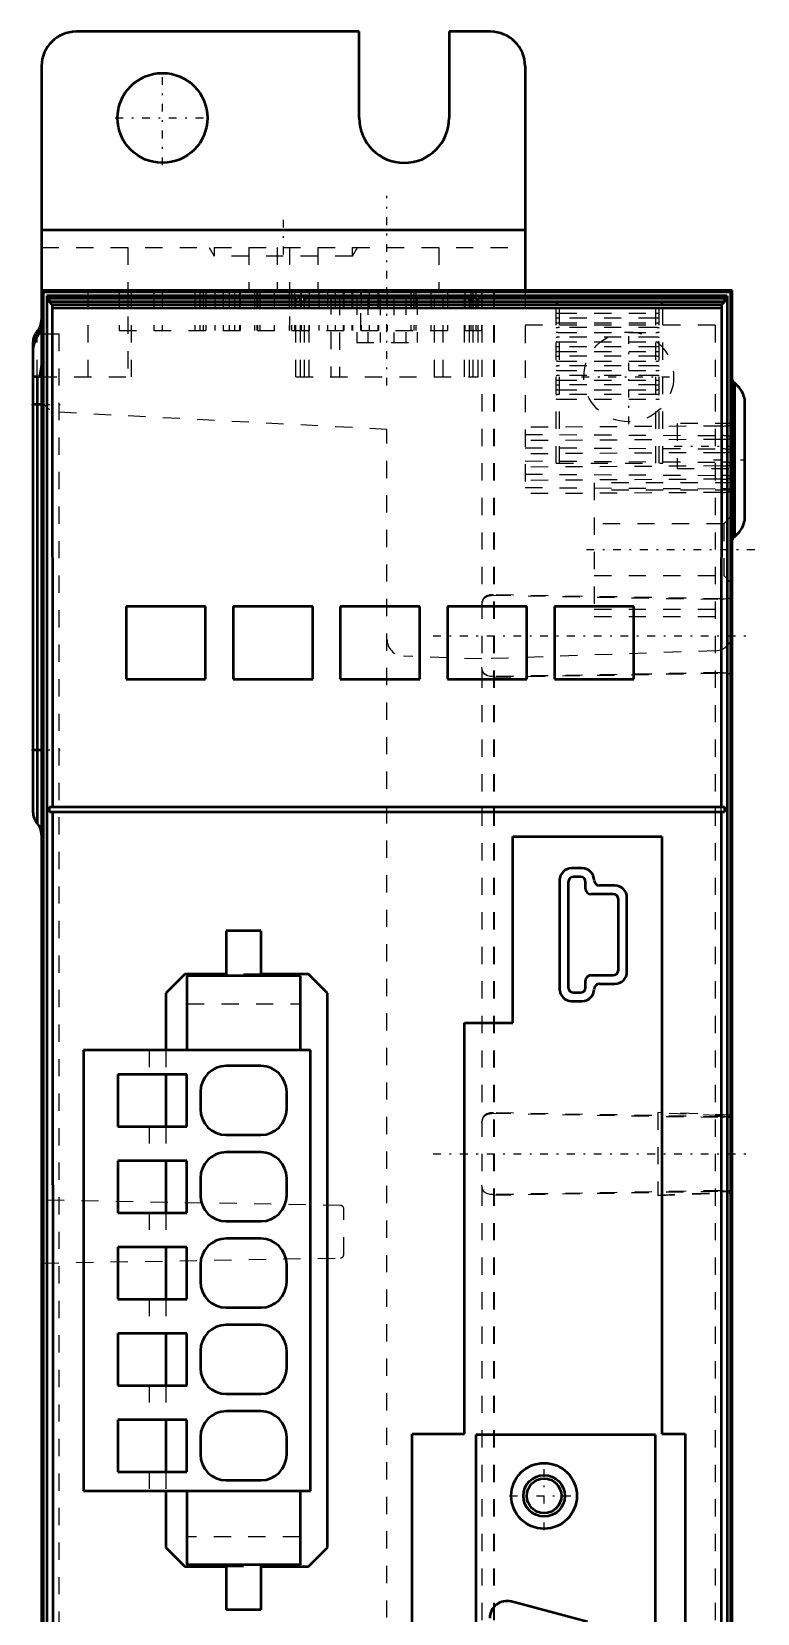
# Model space of a CAD drawing. Header units: millimetres. Extents: x 0 to 217, y 0 to 349.
# Drawn here: x 6.6 to 48.6, y 257.3 to 348.9 of the extents above; entities that cross this region are included whole.
import ezdxf

# ---------------------------------------------------------------- set-up
doc = ezdxf.new("R2010")
doc.units = ezdxf.units.MM
doc.linetypes.add('Center', pattern=[1.5, 0.45, -0.5, 0.05, -0.5])
doc.linetypes.add('Dashed', pattern=[2, 1, -1])
for name, color, linetype, lineweight in [('AM_4', 7, 'Continuous', 50), ('AM_6', 2, 'Continuous', 35), ('AM_7', 7, 'Center', 25), ('AM_9', 6, 'Dashed', 25)]:
    doc.layers.add(name, color=color, linetype=linetype, lineweight=lineweight)

# ---------------------------------------------------------------- blocks, each defined once
blk = doc.blocks.new('3_MADLN05SE_0_in_MADLN05SE_1100')
at = {"layer": 'AM_4'}
for p, q in [((25.541, 348.894), (9.141, 348.894)), ((25.541, 343.894), (25.541, 348.894)), ((33.141, 348.894), (30.741, 348.894)), ((30.741, 348.894), (30.741, 343.894)), ((7.141, 346.894), (7.141, 233.164)), ((35.141, 346.894), (35.141, 333.847)), ((35.141, 337.394), (7.141, 337.394)), ((47.141, 333.894), (7.141, 333.894)), ((7.188, 333.847), (35.141, 333.847)), ((7.237, 333.798), (7.188, 333.847)), ((7.188, 333.847), (7.188, 331.394)), ((47.045, 333.798), (7.237, 333.798)), ((7.237, 333.798), (7.237, 233.164)), ((46.845, 333.598), (7.437, 333.598)), ((7.6, 333.436), (7.437, 333.598)), ((7.437, 333.598), (7.437, 233.164)), ((21.862, 333.436), (22.141, 333.505)), ((22.141, 333.236), (22.141, 333.505)), ((22.641, 333.505), (22.363, 333.436)), ((24.391, 333.505), (24.391, 333.475)), ((26.041, 333.512), (25.391, 333.512)), ((25.391, 333.512), (25.391, 333.498)), ((25.391, 333.498), (26.041, 333.498)), ((26.041, 333.512), (26.041, 333.498)), ((27.541, 333.536), (26.741, 333.536)), ((26.741, 333.536), (26.741, 333.475)), ((26.741, 333.475), (27.541, 333.475)), ((27.541, 333.475), (27.541, 333.536)), ((28.241, 333.512), (28.241, 333.498)), ((28.891, 333.512), (28.241, 333.512)), ((28.241, 333.498), (28.891, 333.498)), ((28.891, 333.498), (28.891, 333.512)), ((29.891, 333.475), (29.891, 333.505)), ((31.92, 333.436), (31.641, 333.505)), ((32.141, 333.236), (32.141, 333.505)), ((32.141, 333.505), (32.421, 333.436)), ((46.845, 333.598), (46.683, 333.436)), ((46.845, 333.598), (46.845, 184.19)), ((47.141, 333.894), (47.045, 333.798)), ((47.045, 333.798), (47.045, 183.99)), ((47.141, 183.894), (47.141, 333.894)), ((21.862, 333.436), (7.6, 333.436)), ((7.6, 333.236), (7.6, 333.436)), ((46.683, 333.236), (7.6, 333.236)), ((7.763, 333.072), (7.6, 333.236)), ((46.52, 333.072), (7.763, 333.072)), ((46.516, 332.881), (7.766, 332.881)), ((7.784, 303.994), (7.766, 332.881)), ((21.862, 333.236), (21.862, 333.436)), ((22.363, 333.236), (22.363, 333.436)), ((31.92, 333.436), (22.363, 333.436)), ((31.92, 333.236), (31.92, 333.436)), ((46.683, 333.436), (32.421, 333.436)), ((32.421, 333.236), (32.421, 333.436)), ((46.516, 332.881), (46.499, 303.994)), ((46.683, 333.236), (46.52, 333.072)), ((46.683, 333.436), (46.683, 333.236)), ((6.641, 330.883), (6.641, 303.705)), ((6.891, 331.544), (6.891, 331.211)), ((7.141, 331.394), (7.188, 331.394)), ((7.027, 328.894), (6.641, 328.894)), ((6.891, 328.894), (6.891, 303.044)), ((47.261, 328.549), (47.261, 319.639)), ((7.141, 327.294), (6.641, 327.294)), ((47.841, 327.639), (47.841, 320.549)), ((16.641, 315.594), (12.041, 315.594)), ((12.041, 315.594), (12.041, 311.394)), ((16.641, 311.394), (16.641, 315.594)), ((18.241, 315.594), (18.241, 311.394)), ((22.841, 315.594), (18.241, 315.594)), ((22.841, 311.394), (22.841, 315.594)), ((24.441, 315.594), (24.441, 311.394)), ((29.041, 315.594), (24.441, 315.594)), ((29.041, 311.394), (29.041, 315.594)), ((30.641, 315.594), (30.641, 311.394)), ((35.241, 315.594), (30.641, 315.594)), ((35.241, 311.394), (35.241, 315.594)), ((36.841, 315.594), (36.841, 311.394)), ((41.441, 315.594), (36.841, 315.594)), ((41.441, 311.394), (41.441, 315.594)), ((12.041, 311.394), (16.641, 311.394)), ((18.241, 311.394), (22.841, 311.394)), ((24.441, 311.394), (29.041, 311.394)), ((30.641, 311.394), (35.241, 311.394)), ((36.841, 311.394), (41.441, 311.394)), ((6.641, 307.294), (7.141, 307.294)), ((7.603, 303.694), (7.603, 303.994)), ((7.603, 303.994), (46.679, 303.994)), ((46.679, 303.694), (7.603, 303.694)), ((7.792, 282.108), (7.784, 303.694)), ((46.498, 303.694), (46.491, 282.108)), ((46.679, 303.994), (46.679, 303.694)), ((34.431, 291.484), (34.431, 302.284)), ((34.431, 302.284), (43.051, 302.284)), ((43.051, 302.284), (43.051, 267.694)), ((37.141, 299.744), (37.141, 293.444)), ((37.641, 299.644), (37.641, 293.544)), ((38.441, 300.444), (37.841, 300.444)), ((38.341, 299.944), (37.941, 299.944)), ((38.641, 299.244), (38.641, 299.644)), ((40.241, 298.944), (38.941, 298.944)), ((40.341, 299.444), (39.441, 299.444)), ((40.541, 294.544), (40.541, 298.644)), ((41.041, 294.444), (41.041, 298.744)), ((19.836, 296.814), (17.836, 296.814)), ((17.836, 296.814), (17.836, 294.214)), ((19.836, 296.814), (19.836, 294.214)), ((15.441, 294.314), (14.341, 293.214)), ((17.836, 294.314), (15.441, 294.314)), ((15.561, 294.214), (15.561, 289.914)), ((22.111, 294.214), (15.561, 294.214)), ((22.591, 294.314), (19.836, 294.314)), ((22.111, 294.214), (22.111, 289.914)), ((23.691, 293.214), (22.591, 294.314)), ((38.941, 294.244), (40.241, 294.244)), ((14.341, 293.214), (14.341, 289.914)), ((23.691, 261.094), (23.691, 293.214)), ((37.941, 293.244), (38.341, 293.244)), ((38.641, 293.544), (38.641, 293.944)), ((39.441, 293.744), (40.341, 293.744)), ((37.841, 292.744), (38.441, 292.744)), ((31.631, 267.694), (31.631, 291.484)), ((31.631, 291.484), (34.431, 291.484)), ((22.711, 289.914), (9.561, 289.914)), ((9.561, 289.914), (9.561, 264.394)), ((22.711, 264.394), (22.711, 289.914)), ((19.836, 288.994), (17.836, 288.994)), ((15.561, 288.494), (11.561, 288.494)), ((11.561, 288.494), (11.561, 285.494)), ((14.341, 288.494), (14.341, 285.494)), ((15.561, 285.494), (15.561, 288.494)), ((16.336, 287.494), (16.336, 286.494)), ((21.336, 286.494), (21.336, 287.494)), ((11.561, 285.494), (15.561, 285.494)), ((17.836, 284.994), (19.836, 284.994)), ((19.836, 283.994), (17.836, 283.994)), ((15.561, 283.494), (11.561, 283.494)), ((11.561, 283.494), (11.561, 280.494)), ((14.341, 283.494), (14.341, 280.494)), ((15.561, 280.494), (15.561, 283.494)), ((16.336, 282.494), (16.336, 281.494)), ((21.336, 281.494), (21.336, 282.494)), ((7.792, 282.108), (7.792, 235.48)), ((46.491, 282.108), (46.491, 235.48)), ((11.561, 280.494), (15.561, 280.494)), ((17.836, 279.994), (19.836, 279.994)), ((15.561, 278.494), (11.561, 278.494)), ((11.561, 278.494), (11.561, 275.494)), ((14.341, 278.494), (14.341, 275.494)), ((15.561, 275.494), (15.561, 278.494)), ((19.836, 278.994), (17.836, 278.994)), ((16.336, 277.494), (16.336, 276.494)), ((21.336, 276.494), (21.336, 277.494)), ((11.561, 275.494), (15.561, 275.494)), ((17.836, 274.994), (19.836, 274.994)), ((19.836, 273.994), (17.836, 273.994)), ((15.561, 273.494), (11.561, 273.494)), ((11.561, 273.494), (11.561, 270.494)), ((14.341, 273.494), (14.341, 270.494)), ((15.561, 270.494), (15.561, 273.494)), ((16.336, 272.494), (16.336, 271.494)), ((21.336, 271.494), (21.336, 272.494)), ((11.561, 270.494), (15.561, 270.494)), ((17.836, 269.994), (19.836, 269.994)), ((15.561, 268.494), (11.561, 268.494)), ((11.561, 268.494), (11.561, 265.494)), ((14.341, 268.494), (14.341, 265.494)), ((15.561, 265.494), (15.561, 268.494)), ((19.836, 268.994), (17.836, 268.994)), ((16.336, 267.494), (16.336, 266.494)), ((21.336, 266.494), (21.336, 267.494)), ((28.601, 214.194), (28.601, 267.694)), ((28.601, 267.694), (31.631, 267.694)), ((42.691, 267.624), (32.291, 267.624)), ((32.291, 267.624), (32.291, 214.844)), ((42.691, 214.844), (42.691, 267.624)), ((43.051, 267.694), (44.401, 267.694)), ((44.401, 267.694), (44.401, 214.194)), ((11.561, 265.494), (15.561, 265.494)), ((17.836, 264.994), (19.836, 264.994)), ((9.561, 264.394), (22.711, 264.394)), ((14.341, 264.394), (14.341, 261.094)), ((15.561, 264.394), (15.561, 260.094)), ((22.111, 264.394), (22.111, 260.094)), ((14.341, 261.094), (15.441, 259.994)), ((22.591, 259.994), (23.691, 261.094)), ((15.441, 259.994), (17.836, 259.994)), ((22.111, 260.094), (15.561, 260.094)), ((17.836, 260.094), (17.836, 257.494)), ((19.836, 260.094), (19.836, 257.494)), ((19.836, 259.994), (22.591, 259.994)), ((19.836, 257.494), (17.836, 257.494)), ((38.75, 256.791), (34.35, 257.97))]:
    blk.add_line(p, q, dxfattribs=at)
for points in [[(22.141, 333.505), (22.16, 333.513), (22.217, 333.521), (22.312, 333.528), (22.443, 333.535), (22.61, 333.542), (22.811, 333.549), (23.045, 333.556), (23.311, 333.562), (23.606, 333.567), (23.927, 333.572), (24.273, 333.577), (24.641, 333.581), (25.028, 333.585), (25.431, 333.587), (25.847, 333.59), (26.273, 333.591), (26.705, 333.592), (27.141, 333.593), (27.577, 333.592), (28.009, 333.591), (28.435, 333.59), (28.851, 333.587), (29.254, 333.585), (29.641, 333.581), (30.009, 333.577), (30.355, 333.572), (30.677, 333.567), (30.971, 333.562), (31.237, 333.556), (31.471, 333.549), (31.673, 333.542), (31.84, 333.535), (31.971, 333.528), (32.065, 333.521), (32.122, 333.513), (32.141, 333.505)], [(22.641, 333.505), (22.657, 333.512), (22.707, 333.519), (22.79, 333.526), (22.907, 333.532), (23.056, 333.538), (23.236, 333.544), (23.445, 333.55), (23.683, 333.556), (23.947, 333.561), (24.236, 333.565), (24.546, 333.57), (24.877, 333.573), (25.224, 333.577), (25.586, 333.579), (25.96, 333.581), (26.343, 333.583), (26.732, 333.584), (27.124, 333.584), (27.126, 333.584)], [(30.391, 333.505), (30.379, 333.51), (30.342, 333.515), (30.281, 333.52), (30.195, 333.525), (30.087, 333.529), (29.956, 333.534), (29.803, 333.538), (29.631, 333.542), (29.439, 333.546), (29.23, 333.549), (29.005, 333.552), (28.766, 333.555), (28.515, 333.557), (28.253, 333.559), (27.982, 333.56), (27.706, 333.561), (27.424, 333.562), (27.141, 333.562), (26.858, 333.562), (26.577, 333.561), (26.3, 333.56), (26.03, 333.559), (25.768, 333.557), (25.516, 333.555), (25.277, 333.552), (25.052, 333.549), (24.843, 333.546), (24.652, 333.542), (24.479, 333.538), (24.327, 333.534), (24.196, 333.529), (24.087, 333.525), (24.002, 333.52), (23.941, 333.515), (23.904, 333.51), (23.891, 333.505)], [(23.891, 333.505), (23.904, 333.501), (23.941, 333.496), (24.002, 333.491), (24.087, 333.486), (24.196, 333.481), (24.327, 333.477), (24.479, 333.473), (24.652, 333.469), (24.843, 333.465), (25.052, 333.462), (25.277, 333.459), (25.516, 333.456), (25.768, 333.454), (26.03, 333.452), (26.3, 333.451), (26.577, 333.45), (26.858, 333.449), (27.141, 333.449)], [(29.891, 333.505), (29.881, 333.51), (29.849, 333.514), (29.798, 333.518), (29.725, 333.522), (29.634, 333.526), (29.523, 333.529), (29.394, 333.533), (29.248, 333.536), (29.086, 333.539), (28.909, 333.542), (28.719, 333.545), (28.516, 333.547), (28.303, 333.549), (28.082, 333.551), (27.853, 333.552), (27.619, 333.553), (27.381, 333.553), (27.141, 333.553), (26.902, 333.553), (26.664, 333.553), (26.429, 333.552), (26.201, 333.551), (25.979, 333.549), (25.766, 333.547), (25.564, 333.545), (25.374, 333.542), (25.197, 333.539), (25.035, 333.536), (24.889, 333.533), (24.76, 333.529), (24.649, 333.526), (24.557, 333.522), (24.485, 333.518), (24.433, 333.514), (24.402, 333.51), (24.391, 333.505)], [(24.391, 333.505), (24.402, 333.501), (24.433, 333.497), (24.485, 333.493), (24.557, 333.489), (24.649, 333.485), (24.76, 333.481), (24.889, 333.478), (25.035, 333.475), (25.197, 333.472), (25.374, 333.469), (25.564, 333.466), (25.766, 333.464), (25.979, 333.462), (26.201, 333.46), (26.429, 333.459), (26.664, 333.458), (26.902, 333.458), (27.141, 333.457)], [(26.041, 333.512), (26.102, 333.512), (26.163, 333.513), (26.222, 333.513), (26.281, 333.513), (26.337, 333.514), (26.391, 333.514), (26.443, 333.515), (26.491, 333.515), (26.536, 333.516), (26.577, 333.517), (26.615, 333.518), (26.647, 333.519), (26.676, 333.519), (26.699, 333.52), (26.717, 333.521), (26.731, 333.523), (26.739, 333.524), (26.741, 333.525)], [(26.741, 333.486), (26.739, 333.487), (26.731, 333.488), (26.717, 333.489), (26.699, 333.49), (26.676, 333.491), (26.647, 333.492), (26.615, 333.493), (26.577, 333.494), (26.536, 333.495), (26.491, 333.496), (26.443, 333.496), (26.391, 333.497), (26.337, 333.497), (26.281, 333.498), (26.222, 333.498), (26.163, 333.498), (26.102, 333.498), (26.041, 333.498)], [(27.126, 333.584), (27.518, 333.584), (27.907, 333.583), (28.291, 333.581), (28.666, 333.579), (29.029, 333.577), (29.378, 333.574), (29.71, 333.57), (30.022, 333.566), (30.312, 333.561), (30.578, 333.556), (30.818, 333.551), (31.031, 333.545), (31.213, 333.539), (31.365, 333.533), (31.484, 333.526), (31.57, 333.519), (31.623, 333.513), (31.641, 333.506), (31.641, 333.505)], [(27.141, 333.457), (27.381, 333.458), (27.619, 333.458), (27.853, 333.459), (28.082, 333.46), (28.303, 333.462), (28.516, 333.464), (28.719, 333.466), (28.909, 333.469), (29.086, 333.472), (29.248, 333.475), (29.394, 333.478), (29.523, 333.481), (29.634, 333.485), (29.725, 333.489), (29.798, 333.493), (29.849, 333.497), (29.881, 333.501), (29.891, 333.505)], [(27.141, 333.449), (27.424, 333.449), (27.706, 333.45), (27.982, 333.451), (28.253, 333.452), (28.515, 333.454), (28.766, 333.456), (29.005, 333.459), (29.23, 333.462), (29.439, 333.465), (29.631, 333.469), (29.803, 333.473), (29.956, 333.477), (30.087, 333.481), (30.195, 333.486), (30.281, 333.491), (30.342, 333.496), (30.379, 333.501), (30.391, 333.505)], [(27.541, 333.525), (27.544, 333.524), (27.552, 333.523), (27.565, 333.521), (27.583, 333.52), (27.607, 333.519), (27.635, 333.519), (27.668, 333.518), (27.705, 333.517), (27.746, 333.516), (27.791, 333.515), (27.84, 333.515), (27.891, 333.514), (27.945, 333.514), (28.002, 333.513), (28.06, 333.513), (28.12, 333.513), (28.18, 333.512), (28.241, 333.512)], [(28.241, 333.498), (28.18, 333.498), (28.12, 333.498), (28.06, 333.498), (28.002, 333.498), (27.945, 333.497), (27.891, 333.497), (27.84, 333.496), (27.791, 333.496), (27.746, 333.495), (27.705, 333.494), (27.668, 333.493), (27.635, 333.492), (27.607, 333.491), (27.583, 333.49), (27.565, 333.489), (27.552, 333.488), (27.544, 333.487), (27.541, 333.486)], [(7.766, 332.881), (7.766, 332.898), (7.766, 332.916), (7.766, 332.933), (7.766, 332.949), (7.766, 332.965), (7.766, 332.98), (7.766, 332.994), (7.765, 333.008), (7.765, 333.02), (7.765, 333.031), (7.765, 333.041), (7.764, 333.05), (7.764, 333.057), (7.764, 333.063), (7.764, 333.068), (7.763, 333.071), (7.763, 333.072), (7.763, 333.072)], [(46.52, 333.072), (46.519, 333.071), (46.519, 333.069), (46.519, 333.065), (46.518, 333.059), (46.518, 333.052), (46.518, 333.044), (46.518, 333.034), (46.517, 333.023), (46.517, 333.011), (46.517, 332.998), (46.517, 332.984), (46.517, 332.969), (46.517, 332.954), (46.516, 332.938), (46.516, 332.921), (46.516, 332.904), (46.516, 332.886), (46.516, 332.881)], [(6.891, 331.211), (7.037, 331.445), (7.135, 331.802), (7.141, 331.918)], [(6.891, 331.211), (6.788, 331.058), (6.666, 330.727), (6.641, 330.481)], [(7.141, 329.918), (7.136, 329.716), (7.131, 329.638), (7.098, 329.325), (7.027, 328.894)]]:
    blk.add_lwpolyline(points, dxfattribs=at)
for centre, radius in [((14.141, 343.894), 2.6), ((36.241, 264.094), 1.9), ((36.241, 264.094), 1.2), ((36.241, 264.094), 1)]:
    blk.add_circle(centre, radius, dxfattribs=at)
for centre, radius, start, end in [((9.141, 346.894), 2, 90, 180), ((33.141, 346.894), 2, 0, 90), ((28.141, 343.894), 2.6, 180, 0), ((6.141, 332.205), 1, 318.59029, 359.91755), ((7.641, 330.883), 1, 138.59038, 180), ((47.389, 328.764), 0.25, 188.05319, 239.32695), ((46.371, 327.342), 1.5, 11.42973, 53.5941), ((46.371, 320.846), 1.5, 306.4059, 348.57027), ((47.389, 319.424), 0.25, 120.67305, 171.94681), ((7.641, 303.705), 1, 180, 221.40962), ((6.141, 302.383), 1, 0, 41.40971), ((37.841, 299.744), 0.7, 90, 180), ((37.941, 299.644), 0.3, 90, 180), ((38.341, 299.644), 0.3, 0, 90), ((38.441, 299.744), 0.7, 0, 90), ((39.441, 299.744), 0.3, 180, 270), ((38.941, 299.244), 0.3, 180, 270), ((40.241, 298.644), 0.3, 0, 90), ((40.341, 298.744), 0.7, 0, 90), ((38.941, 293.944), 0.3, 90, 180), ((40.241, 294.544), 0.3, 270, 0), ((40.341, 294.444), 0.7, 270, 0), ((37.841, 293.444), 0.7, 180, 270), ((37.941, 293.544), 0.3, 180, 270), ((38.341, 293.544), 0.3, 270, 0), ((38.441, 293.444), 0.7, 270, 0), ((39.441, 293.444), 0.3, 90, 180), ((17.836, 287.494), 1.5, 90, 180), ((19.836, 287.494), 1.5, 0, 90), ((17.836, 286.494), 1.5, 180, 270), ((19.836, 286.494), 1.5, 270, 0), ((17.836, 282.494), 1.5, 90, 180), ((19.836, 282.494), 1.5, 0, 90), ((17.836, 281.494), 1.5, 180, 270), ((19.836, 281.494), 1.5, 270, 0), ((17.836, 277.494), 1.5, 90, 180), ((19.836, 277.494), 1.5, 0, 90), ((17.836, 276.494), 1.5, 180, 270), ((19.836, 276.494), 1.5, 270, 0), ((17.836, 272.494), 1.5, 90, 180), ((19.836, 272.494), 1.5, 0, 90), ((17.836, 271.494), 1.5, 180, 270), ((19.836, 271.494), 1.5, 270, 0), ((17.836, 267.494), 1.5, 90, 180), ((19.836, 267.494), 1.5, 0, 90), ((17.836, 266.494), 1.5, 180, 270), ((19.836, 266.494), 1.5, 270, 0), ((34.091, 257.004), 1, 75, 180)]:
    blk.add_arc(centre, radius, start, end, dxfattribs=at)
at = {"layer": 'AM_7'}
for p, q in [((14.141, 341.164), (14.141, 346.624)), ((11.411, 343.894), (16.871, 343.894)), ((27.141, 328.394), (27.141, 339.394)), ((21.141, 337.994), (21.141, 335.794)), ((41.141, 326.164), (41.141, 331.624)), ((38.411, 328.894), (43.871, 328.894)), ((6.566, 327.294), (8.216, 327.294)), ((43.781, 324.894), (47.301, 324.894)), ((46.056, 324.094), (47.926, 324.094)), ((38.691, 318.894), (48.591, 318.894)), ((29.816, 313.894), (47.966, 313.894)), ((6.566, 307.294), (8.216, 307.294)), ((29.816, 283.894), (47.966, 283.894)), ((36.241, 262.099), (36.241, 266.089)), ((34.246, 264.094), (38.236, 264.094))]:
    blk.add_line(p, q, dxfattribs=at)
at = {"layer": 'AM_9'}
for p, q in [((7.141, 336.394), (35.141, 336.394)), ((12.141, 336.394), (12.141, 328.894)), ((16.841, 336.394), (17.141, 335.894)), ((17.141, 336.394), (17.141, 335.894)), ((19.141, 336.394), (19.141, 333.894)), ((20.791, 336.394), (20.791, 333.894)), ((21.491, 336.394), (21.491, 331.594)), ((23.141, 336.394), (23.141, 333.894)), ((25.141, 335.894), (25.141, 336.394)), ((25.141, 335.894), (25.441, 336.394)), ((30.141, 336.394), (30.141, 333.894)), ((25.141, 335.894), (17.141, 335.894)), ((9.841, 328.894), (9.841, 333.894)), ((11.641, 333.894), (11.641, 331.594)), ((12.133, 333.894), (12.133, 331.594)), ((12.341, 328.894), (12.341, 333.894)), ((13.641, 333.894), (13.641, 331.594)), ((14.133, 333.894), (14.133, 331.594)), ((16.011, 333.894), (16.011, 331.594)), ((16.311, 333.894), (16.311, 331.594)), ((16.491, 333.894), (16.491, 331.594)), ((16.651, 333.894), (16.651, 331.594)), ((17.181, 333.894), (17.181, 331.594)), ((17.651, 333.894), (17.651, 331.594)), ((18.011, 333.894), (18.011, 331.594)), ((18.311, 333.894), (18.311, 331.594)), ((18.611, 333.894), (18.611, 331.594)), ((18.651, 333.894), (18.651, 331.594)), ((19.481, 333.894), (19.481, 331.594)), ((19.611, 333.894), (19.611, 331.594)), ((19.651, 333.894), (19.651, 331.594)), ((19.781, 333.894), (19.781, 331.594)), ((20.611, 333.894), (20.611, 331.594)), ((21.481, 333.894), (21.481, 331.594)), ((21.611, 333.894), (21.611, 331.594)), ((21.781, 333.894), (21.781, 331.594)), ((22.15, 333.894), (22.15, 331.594)), ((22.181, 333.894), (22.181, 331.594)), ((22.641, 333.894), (22.641, 331.594)), ((22.641, 328.894), (22.641, 333.505)), ((23.191, 333.894), (23.191, 331.594)), ((23.691, 333.894), (23.691, 331.594)), ((23.891, 333.505), (23.891, 328.894)), ((24.15, 333.894), (24.15, 331.594)), ((24.391, 333.475), (24.391, 328.894)), ((24.611, 333.894), (24.611, 331.594)), ((24.641, 333.894), (24.641, 331.594)), ((25.111, 333.894), (25.111, 331.594)), ((25.151, 333.894), (25.151, 331.594)), ((25.391, 333.498), (25.391, 330.894)), ((25.621, 331.594), (25.621, 333.894)), ((25.651, 333.894), (25.651, 331.594)), ((26.041, 333.498), (26.041, 330.894)), ((26.103, 333.894), (26.103, 331.594)), ((26.621, 333.894), (26.621, 331.594)), ((26.651, 333.894), (26.651, 331.594)), ((26.741, 333.475), (26.741, 330.894)), ((27.151, 333.894), (27.151, 331.594)), ((27.541, 333.475), (27.541, 330.894)), ((28.241, 333.498), (28.241, 330.894)), ((28.521, 333.894), (28.521, 331.594)), ((28.691, 333.894), (28.691, 331.594)), ((28.821, 333.894), (28.821, 331.594)), ((28.891, 333.498), (28.891, 330.894)), ((29.691, 333.894), (29.691, 331.594)), ((29.891, 328.894), (29.891, 333.475)), ((30.391, 328.894), (30.391, 333.505)), ((30.651, 333.894), (30.651, 331.594)), ((31.641, 328.894), (31.641, 333.505)), ((31.651, 333.894), (31.651, 331.594)), ((31.991, 333.894), (31.991, 331.594)), ((32.12, 333.894), (32.12, 331.594)), ((32.291, 333.894), (32.291, 331.594)), ((32.611, 333.894), (32.611, 331.594)), ((32.641, 333.894), (32.641, 183.894)), ((33.311, 333.894), (33.311, 183.894)), ((33.341, 333.894), (33.341, 183.894)), ((35.141, 333.847), (35.141, 322.134)), ((21.862, 328.894), (21.862, 333.236)), ((22.141, 328.894), (22.141, 333.236)), ((22.363, 328.894), (22.363, 333.236)), ((31.92, 328.894), (31.92, 333.236)), ((32.141, 328.894), (32.141, 333.236)), ((32.421, 328.894), (32.421, 333.236)), ((36.941, 323.894), (36.941, 333.385)), ((42.911, 333.413), (37.141, 333.413)), ((37.141, 323.894), (37.141, 333.413)), ((37.141, 333.136), (42.911, 333.136)), ((42.711, 332.86), (37.141, 332.86)), ((37.141, 332.583), (42.711, 332.583)), ((42.711, 323.894), (42.711, 332.86)), ((42.911, 323.894), (42.911, 333.413)), ((43.111, 323.894), (43.111, 333.385)), ((46.141, 331.894), (35.141, 331.894)), ((42.711, 332.306), (37.141, 332.306)), ((37.141, 332.029), (42.711, 332.029)), ((42.711, 331.752), (37.141, 331.752)), ((46.141, 331.894), (46.141, 185.894)), ((6.891, 328.894), (6.891, 331.211)), ((7.188, 331.394), (8.141, 331.394)), ((8.141, 331.394), (8.141, 186.394)), ((11.641, 331.594), (32.611, 331.594)), ((25.391, 330.894), (28.891, 330.894)), ((37.141, 331.475), (42.711, 331.475)), ((42.711, 331.198), (37.141, 331.198)), ((37.141, 330.922), (42.711, 330.922)), ((42.711, 330.645), (37.141, 330.645)), ((37.141, 330.368), (42.711, 330.368)), ((42.711, 330.091), (37.141, 330.091)), ((37.141, 329.814), (42.711, 329.814)), ((7.027, 328.894), (12.341, 328.894)), ((21.862, 328.894), (32.421, 328.894)), ((42.711, 329.537), (37.141, 329.537)), ((37.141, 329.26), (42.711, 329.26)), ((42.711, 328.984), (37.141, 328.984)), ((37.141, 328.707), (42.711, 328.707)), ((42.711, 328.43), (37.141, 328.43)), ((37.141, 328.153), (42.711, 328.153)), ((42.711, 327.876), (37.141, 327.876)), ((37.141, 327.599), (42.711, 327.599)), ((27.141, 325.854), (8.089, 326.852)), ((47.141, 326.194), (43.941, 326.194)), ((43.941, 326.194), (43.941, 323.594)), ((27.141, 205.042), (27.141, 325.854)), ((46.472, 326.048), (35.141, 325.978)), ((35.141, 325.568), (46.472, 325.498)), ((46.472, 325.279), (35.141, 325.209)), ((46.472, 326.048), (46.472, 183.894)), ((35.141, 324.799), (46.472, 324.73)), ((46.472, 324.51), (35.141, 324.441)), ((35.141, 324.03), (46.472, 323.961)), ((46.472, 323.741), (35.141, 323.672)), ((36.941, 323.894), (43.111, 323.894)), ((43.941, 323.594), (47.141, 323.594)), ((35.141, 323.262), (46.472, 323.192)), ((46.472, 322.973), (35.141, 322.903)), ((35.141, 322.493), (46.472, 322.423)), ((47.141, 322.759), (39.141, 322.759)), ((39.141, 322.759), (39.141, 315.029)), ((46.472, 322.204), (35.141, 322.134)), ((47.141, 322.344), (39.141, 322.344)), ((47.141, 320.894), (46.641, 320.394)), ((46.641, 320.394), (39.141, 320.394)), ((46.641, 320.394), (46.641, 317.394)), ((39.141, 317.394), (46.641, 317.394)), ((46.641, 317.394), (47.141, 316.894)), ((46.472, 316.04), (33.311, 316.285)), ((46.472, 316.037), (33.311, 316.279)), ((46.472, 316.033), (33.311, 316.274)), ((33.311, 316.261), (46.472, 316.025)), ((33.311, 316.255), (46.472, 316.021)), ((33.311, 316.249), (46.472, 316.018)), ((39.141, 315.444), (47.141, 315.444)), ((39.141, 315.029), (47.141, 315.029)), ((32.641, 312.564), (28.106, 312.722)), ((46.176, 313.037), (32.641, 312.564)), ((32.648, 311.974), (32.641, 312.08)), ((46.472, 311.77), (33.311, 311.539)), ((46.472, 311.767), (33.311, 311.533)), ((46.472, 311.763), (33.311, 311.527)), ((33.311, 311.514), (46.472, 311.755)), ((33.311, 311.509), (46.472, 311.751)), ((33.311, 311.503), (46.472, 311.748)), ((19.836, 294.314), (17.836, 294.314)), ((15.561, 292.586), (22.111, 292.586)), ((13.366, 289.914), (13.366, 288.494)), ((14.341, 289.914), (14.341, 288.494)), ((46.472, 286.04), (33.311, 286.285)), ((46.472, 286.037), (33.311, 286.279)), ((33.311, 286.255), (46.472, 286.021)), ((33.311, 286.249), (46.472, 286.018)), ((42.821, 286.295), (42.821, 281.493)), ((47.141, 286.144), (42.821, 286.295)), ((46.472, 286.112), (42.821, 286.27)), ((13.366, 285.494), (13.366, 283.494)), ((14.341, 285.494), (14.341, 283.494)), ((32.648, 281.974), (32.641, 282.08)), ((46.472, 281.77), (33.311, 281.539)), ((46.472, 281.767), (33.311, 281.533)), ((33.311, 281.509), (46.472, 281.751)), ((33.311, 281.503), (46.472, 281.748)), ((42.821, 281.518), (46.472, 281.676)), ((42.821, 281.493), (47.141, 281.644)), ((24.445, 280.915), (7.141, 281.217)), ((13.366, 280.494), (13.366, 278.494)), ((14.341, 280.494), (14.341, 278.494)), ((24.641, 278.073), (24.641, 280.715)), ((7.141, 277.571), (24.445, 277.873)), ((13.366, 275.494), (13.366, 273.494)), ((14.341, 275.494), (14.341, 273.494)), ((13.366, 270.494), (13.366, 268.494)), ((14.341, 270.494), (14.341, 268.494)), ((13.366, 265.494), (13.366, 264.394)), ((14.341, 265.494), (14.341, 264.394)), ((22.111, 261.722), (15.561, 261.722)), ((17.836, 259.994), (19.836, 259.994))]:
    blk.add_line(p, q, dxfattribs=at)
for points in [[(37.141, 333.413), (37.124, 333.413), (37.107, 333.413), (37.089, 333.412), (37.073, 333.412), (37.057, 333.411), (37.041, 333.41), (37.027, 333.408), (37.013, 333.407), (37, 333.405), (36.988, 333.403), (36.977, 333.401), (36.968, 333.399), (36.96, 333.397), (36.953, 333.395), (36.948, 333.393), (36.944, 333.39), (36.942, 333.388), (36.941, 333.385)], [(36.941, 333.165), (36.942, 333.162), (36.944, 333.16), (36.948, 333.157), (36.953, 333.155), (36.96, 333.153), (36.968, 333.151), (36.977, 333.148), (36.988, 333.147), (37, 333.145), (37.013, 333.143), (37.027, 333.142), (37.041, 333.14), (37.057, 333.139), (37.073, 333.138), (37.089, 333.137), (37.107, 333.137), (37.124, 333.137), (37.141, 333.136)], [(37.141, 332.86), (37.124, 332.86), (37.107, 332.859), (37.089, 332.859), (37.073, 332.858), (37.057, 332.857), (37.041, 332.856), (37.027, 332.855), (37.013, 332.853), (37, 332.851), (36.988, 332.85), (36.977, 332.848), (36.968, 332.846), (36.96, 332.843), (36.953, 332.841), (36.948, 332.839), (36.944, 332.836), (36.942, 332.834), (36.941, 332.832)], [(36.941, 332.611), (36.942, 332.608), (36.944, 332.606), (36.948, 332.604), (36.953, 332.601), (36.96, 332.599), (36.968, 332.597), (36.977, 332.595), (36.988, 332.593), (37, 332.591), (37.013, 332.589), (37.027, 332.588), (37.041, 332.587), (37.057, 332.585), (37.073, 332.584), (37.089, 332.584), (37.107, 332.583), (37.124, 332.583), (37.141, 332.583)], [(42.911, 332.832), (42.91, 332.834), (42.908, 332.836), (42.904, 332.839), (42.899, 332.841), (42.893, 332.843), (42.884, 332.846), (42.875, 332.848), (42.864, 332.85), (42.853, 332.851), (42.84, 332.853), (42.826, 332.855), (42.811, 332.856), (42.796, 332.857), (42.78, 332.858), (42.763, 332.859), (42.746, 332.859), (42.729, 332.86), (42.711, 332.86)], [(42.711, 332.583), (42.729, 332.583), (42.746, 332.583), (42.763, 332.584), (42.78, 332.584), (42.796, 332.585), (42.811, 332.587), (42.826, 332.588), (42.84, 332.589), (42.853, 332.591), (42.864, 332.593), (42.875, 332.595), (42.884, 332.597), (42.893, 332.599), (42.899, 332.601), (42.904, 332.604), (42.908, 332.606), (42.91, 332.608), (42.911, 332.611)], [(43.111, 333.385), (43.11, 333.388), (43.108, 333.39), (43.104, 333.393), (43.099, 333.395), (43.093, 333.397), (43.084, 333.399), (43.075, 333.401), (43.064, 333.403), (43.053, 333.405), (43.04, 333.407), (43.026, 333.408), (43.011, 333.41), (42.996, 333.411), (42.98, 333.412), (42.963, 333.412), (42.946, 333.413), (42.929, 333.413), (42.911, 333.413)], [(42.911, 333.136), (42.929, 333.137), (42.946, 333.137), (42.963, 333.137), (42.98, 333.138), (42.996, 333.139), (43.011, 333.14), (43.026, 333.142), (43.04, 333.143), (43.053, 333.145), (43.064, 333.147), (43.075, 333.148), (43.084, 333.151), (43.093, 333.153), (43.099, 333.155), (43.104, 333.157), (43.108, 333.16), (43.11, 333.162), (43.111, 333.165)], [(37.141, 332.306), (37.124, 332.306), (37.107, 332.305), (37.089, 332.305), (37.073, 332.304), (37.057, 332.303), (37.041, 332.302), (37.027, 332.301), (37.013, 332.299), (37, 332.298), (36.988, 332.296), (36.977, 332.294), (36.968, 332.292), (36.96, 332.29), (36.953, 332.287), (36.948, 332.285), (36.944, 332.283), (36.942, 332.28), (36.941, 332.278)], [(36.941, 332.057), (36.942, 332.055), (36.944, 332.052), (36.948, 332.05), (36.953, 332.048), (36.96, 332.045), (36.968, 332.043), (36.977, 332.041), (36.988, 332.039), (37, 332.037), (37.013, 332.036), (37.027, 332.034), (37.041, 332.033), (37.057, 332.032), (37.073, 332.031), (37.089, 332.03), (37.107, 332.029), (37.124, 332.029), (37.141, 332.029)], [(37.141, 331.752), (37.124, 331.752), (37.107, 331.752), (37.089, 331.751), (37.073, 331.75), (37.057, 331.75), (37.041, 331.748), (37.027, 331.747), (37.013, 331.746), (37, 331.744), (36.988, 331.742), (36.977, 331.74), (36.968, 331.738), (36.96, 331.736), (36.953, 331.734), (36.948, 331.731), (36.944, 331.729), (36.942, 331.727), (36.941, 331.724)], [(42.911, 332.278), (42.91, 332.28), (42.908, 332.283), (42.904, 332.285), (42.899, 332.287), (42.893, 332.29), (42.884, 332.292), (42.875, 332.294), (42.864, 332.296), (42.853, 332.298), (42.84, 332.299), (42.826, 332.301), (42.811, 332.302), (42.796, 332.303), (42.78, 332.304), (42.763, 332.305), (42.746, 332.305), (42.729, 332.306), (42.711, 332.306)], [(42.711, 332.029), (42.729, 332.029), (42.746, 332.029), (42.763, 332.03), (42.78, 332.031), (42.796, 332.032), (42.811, 332.033), (42.826, 332.034), (42.84, 332.036), (42.853, 332.037), (42.864, 332.039), (42.875, 332.041), (42.884, 332.043), (42.893, 332.045), (42.899, 332.048), (42.904, 332.05), (42.908, 332.052), (42.91, 332.055), (42.911, 332.057)], [(42.911, 331.724), (42.91, 331.727), (42.908, 331.729), (42.904, 331.731), (42.899, 331.734), (42.893, 331.736), (42.884, 331.738), (42.875, 331.74), (42.864, 331.742), (42.853, 331.744), (42.84, 331.746), (42.826, 331.747), (42.811, 331.748), (42.796, 331.75), (42.78, 331.75), (42.763, 331.751), (42.746, 331.752), (42.729, 331.752), (42.711, 331.752)], [(36.941, 331.503), (36.942, 331.501), (36.944, 331.499), (36.948, 331.496), (36.953, 331.494), (36.96, 331.492), (36.968, 331.489), (36.977, 331.487), (36.988, 331.485), (37, 331.484), (37.013, 331.482), (37.027, 331.48), (37.041, 331.479), (37.057, 331.478), (37.073, 331.477), (37.089, 331.476), (37.107, 331.476), (37.124, 331.475), (37.141, 331.475)], [(37.141, 331.198), (37.124, 331.198), (37.107, 331.198), (37.089, 331.197), (37.073, 331.197), (37.057, 331.196), (37.041, 331.195), (37.027, 331.193), (37.013, 331.192), (37, 331.19), (36.988, 331.188), (36.977, 331.186), (36.968, 331.184), (36.96, 331.182), (36.953, 331.18), (36.948, 331.178), (36.944, 331.175), (36.942, 331.173), (36.941, 331.17)], [(36.941, 330.95), (36.942, 330.947), (36.944, 330.945), (36.948, 330.942), (36.953, 330.94), (36.96, 330.938), (36.968, 330.936), (36.977, 330.934), (36.988, 330.932), (37, 330.93), (37.013, 330.928), (37.027, 330.927), (37.041, 330.925), (37.057, 330.924), (37.073, 330.923), (37.089, 330.923), (37.107, 330.922), (37.124, 330.922), (37.141, 330.922)], [(42.711, 331.475), (42.729, 331.475), (42.746, 331.476), (42.763, 331.476), (42.78, 331.477), (42.796, 331.478), (42.811, 331.479), (42.826, 331.48), (42.84, 331.482), (42.853, 331.484), (42.864, 331.485), (42.875, 331.487), (42.884, 331.489), (42.893, 331.492), (42.899, 331.494), (42.904, 331.496), (42.908, 331.499), (42.91, 331.501), (42.911, 331.503)], [(42.911, 331.17), (42.91, 331.173), (42.908, 331.175), (42.904, 331.178), (42.899, 331.18), (42.893, 331.182), (42.884, 331.184), (42.875, 331.186), (42.864, 331.188), (42.853, 331.19), (42.84, 331.192), (42.826, 331.193), (42.811, 331.195), (42.796, 331.196), (42.78, 331.197), (42.763, 331.197), (42.746, 331.198), (42.729, 331.198), (42.711, 331.198)], [(42.711, 330.922), (42.729, 330.922), (42.746, 330.922), (42.763, 330.923), (42.78, 330.923), (42.796, 330.924), (42.811, 330.925), (42.826, 330.927), (42.84, 330.928), (42.853, 330.93), (42.864, 330.932), (42.875, 330.934), (42.884, 330.936), (42.893, 330.938), (42.899, 330.94), (42.904, 330.942), (42.908, 330.945), (42.91, 330.947), (42.911, 330.95)], [(37.141, 330.645), (37.124, 330.645), (37.107, 330.644), (37.089, 330.644), (37.073, 330.643), (37.057, 330.642), (37.041, 330.641), (37.027, 330.64), (37.013, 330.638), (37, 330.636), (36.988, 330.635), (36.977, 330.633), (36.968, 330.631), (36.96, 330.628), (36.953, 330.626), (36.948, 330.624), (36.944, 330.621), (36.942, 330.619), (36.941, 330.617)], [(36.941, 330.396), (36.942, 330.393), (36.944, 330.391), (36.948, 330.389), (36.953, 330.386), (36.96, 330.384), (36.968, 330.382), (36.977, 330.38), (36.988, 330.378), (37, 330.376), (37.013, 330.374), (37.027, 330.373), (37.041, 330.372), (37.057, 330.37), (37.073, 330.37), (37.089, 330.369), (37.107, 330.368), (37.124, 330.368), (37.141, 330.368)], [(37.141, 330.091), (37.124, 330.091), (37.107, 330.091), (37.089, 330.09), (37.073, 330.089), (37.057, 330.088), (37.041, 330.087), (37.027, 330.086), (37.013, 330.084), (37, 330.083), (36.988, 330.081), (36.977, 330.079), (36.968, 330.077), (36.96, 330.075), (36.953, 330.072), (36.948, 330.07), (36.944, 330.068), (36.942, 330.065), (36.941, 330.063)], [(36.941, 329.842), (36.942, 329.84), (36.944, 329.837), (36.948, 329.835), (36.953, 329.833), (36.96, 329.83), (36.968, 329.828), (36.977, 329.826), (36.988, 329.824), (37, 329.822), (37.013, 329.821), (37.027, 329.819), (37.041, 329.818), (37.057, 329.817), (37.073, 329.816), (37.089, 329.815), (37.107, 329.815), (37.124, 329.814), (37.141, 329.814)], [(42.911, 330.617), (42.91, 330.619), (42.908, 330.621), (42.904, 330.624), (42.899, 330.626), (42.893, 330.628), (42.884, 330.631), (42.875, 330.633), (42.864, 330.635), (42.853, 330.636), (42.84, 330.638), (42.826, 330.64), (42.811, 330.641), (42.796, 330.642), (42.78, 330.643), (42.763, 330.644), (42.746, 330.644), (42.729, 330.645), (42.711, 330.645)], [(42.711, 330.368), (42.729, 330.368), (42.746, 330.368), (42.763, 330.369), (42.78, 330.37), (42.796, 330.37), (42.811, 330.372), (42.826, 330.373), (42.84, 330.374), (42.853, 330.376), (42.864, 330.378), (42.875, 330.38), (42.884, 330.382), (42.893, 330.384), (42.899, 330.386), (42.904, 330.389), (42.908, 330.391), (42.91, 330.393), (42.911, 330.396)], [(42.911, 330.063), (42.91, 330.065), (42.908, 330.068), (42.904, 330.07), (42.899, 330.072), (42.893, 330.075), (42.884, 330.077), (42.875, 330.079), (42.864, 330.081), (42.853, 330.083), (42.84, 330.084), (42.826, 330.086), (42.811, 330.087), (42.796, 330.088), (42.78, 330.089), (42.763, 330.09), (42.746, 330.091), (42.729, 330.091), (42.711, 330.091)], [(42.711, 329.814), (42.729, 329.814), (42.746, 329.815), (42.763, 329.815), (42.78, 329.816), (42.796, 329.817), (42.811, 329.818), (42.826, 329.819), (42.84, 329.821), (42.853, 329.822), (42.864, 329.824), (42.875, 329.826), (42.884, 329.828), (42.893, 329.83), (42.899, 329.833), (42.904, 329.835), (42.908, 329.837), (42.91, 329.84), (42.911, 329.842)], [(37.141, 329.537), (37.124, 329.537), (37.107, 329.537), (37.089, 329.536), (37.073, 329.536), (37.057, 329.535), (37.041, 329.533), (37.027, 329.532), (37.013, 329.531), (37, 329.529), (36.988, 329.527), (36.977, 329.525), (36.968, 329.523), (36.96, 329.521), (36.953, 329.519), (36.948, 329.516), (36.944, 329.514), (36.942, 329.512), (36.941, 329.509)], [(36.941, 329.288), (36.942, 329.286), (36.944, 329.284), (36.948, 329.281), (36.953, 329.279), (36.96, 329.277), (36.968, 329.274), (36.977, 329.272), (36.988, 329.27), (37, 329.269), (37.013, 329.267), (37.027, 329.265), (37.041, 329.264), (37.057, 329.263), (37.073, 329.262), (37.089, 329.261), (37.107, 329.261), (37.124, 329.26), (37.141, 329.26)], [(37.141, 328.984), (37.124, 328.983), (37.107, 328.983), (37.089, 328.983), (37.073, 328.982), (37.057, 328.981), (37.041, 328.98), (37.027, 328.978), (37.013, 328.977), (37, 328.975), (36.988, 328.973), (36.977, 328.972), (36.968, 328.969), (36.96, 328.967), (36.953, 328.965), (36.948, 328.963), (36.944, 328.96), (36.942, 328.958), (36.941, 328.955)], [(42.911, 329.509), (42.91, 329.512), (42.908, 329.514), (42.904, 329.516), (42.899, 329.519), (42.893, 329.521), (42.884, 329.523), (42.875, 329.525), (42.864, 329.527), (42.853, 329.529), (42.84, 329.531), (42.826, 329.532), (42.811, 329.533), (42.796, 329.535), (42.78, 329.536), (42.763, 329.536), (42.746, 329.537), (42.729, 329.537), (42.711, 329.537)], [(42.711, 329.26), (42.729, 329.26), (42.746, 329.261), (42.763, 329.261), (42.78, 329.262), (42.796, 329.263), (42.811, 329.264), (42.826, 329.265), (42.84, 329.267), (42.853, 329.269), (42.864, 329.27), (42.875, 329.272), (42.884, 329.274), (42.893, 329.277), (42.899, 329.279), (42.904, 329.281), (42.908, 329.284), (42.91, 329.286), (42.911, 329.288)], [(42.911, 328.955), (42.91, 328.958), (42.908, 328.96), (42.904, 328.963), (42.899, 328.965), (42.893, 328.967), (42.884, 328.969), (42.875, 328.972), (42.864, 328.973), (42.853, 328.975), (42.84, 328.977), (42.826, 328.978), (42.811, 328.98), (42.796, 328.981), (42.78, 328.982), (42.763, 328.983), (42.746, 328.983), (42.729, 328.983), (42.711, 328.984)], [(36.941, 328.735), (36.942, 328.732), (36.944, 328.73), (36.948, 328.727), (36.953, 328.725), (36.96, 328.723), (36.968, 328.721), (36.977, 328.719), (36.988, 328.717), (37, 328.715), (37.013, 328.713), (37.027, 328.712), (37.041, 328.71), (37.057, 328.709), (37.073, 328.708), (37.089, 328.708), (37.107, 328.707), (37.124, 328.707), (37.141, 328.707)], [(37.141, 328.43), (37.124, 328.43), (37.107, 328.429), (37.089, 328.429), (37.073, 328.428), (37.057, 328.427), (37.041, 328.426), (37.027, 328.425), (37.013, 328.423), (37, 328.422), (36.988, 328.42), (36.977, 328.418), (36.968, 328.416), (36.96, 328.414), (36.953, 328.411), (36.948, 328.409), (36.944, 328.407), (36.942, 328.404), (36.941, 328.402)], [(36.941, 328.181), (36.942, 328.179), (36.944, 328.176), (36.948, 328.174), (36.953, 328.171), (36.96, 328.169), (36.968, 328.167), (36.977, 328.165), (36.988, 328.163), (37, 328.161), (37.013, 328.159), (37.027, 328.158), (37.041, 328.157), (37.057, 328.156), (37.073, 328.155), (37.089, 328.154), (37.107, 328.153), (37.124, 328.153), (37.141, 328.153)], [(42.711, 328.707), (42.729, 328.707), (42.746, 328.707), (42.763, 328.708), (42.78, 328.708), (42.796, 328.709), (42.811, 328.71), (42.826, 328.712), (42.84, 328.713), (42.853, 328.715), (42.864, 328.717), (42.875, 328.719), (42.884, 328.721), (42.893, 328.723), (42.899, 328.725), (42.904, 328.727), (42.908, 328.73), (42.91, 328.732), (42.911, 328.735)], [(42.911, 328.402), (42.91, 328.404), (42.908, 328.407), (42.904, 328.409), (42.899, 328.411), (42.893, 328.414), (42.884, 328.416), (42.875, 328.418), (42.864, 328.42), (42.853, 328.422), (42.84, 328.423), (42.826, 328.425), (42.811, 328.426), (42.796, 328.427), (42.78, 328.428), (42.763, 328.429), (42.746, 328.429), (42.729, 328.43), (42.711, 328.43)], [(42.711, 328.153), (42.729, 328.153), (42.746, 328.153), (42.763, 328.154), (42.78, 328.155), (42.796, 328.156), (42.811, 328.157), (42.826, 328.158), (42.84, 328.159), (42.853, 328.161), (42.864, 328.163), (42.875, 328.165), (42.884, 328.167), (42.893, 328.169), (42.899, 328.171), (42.904, 328.174), (42.908, 328.176), (42.91, 328.179), (42.911, 328.181)], [(37.141, 327.876), (37.124, 327.876), (37.107, 327.876), (37.089, 327.875), (37.073, 327.874), (37.057, 327.873), (37.041, 327.872), (37.027, 327.871), (37.013, 327.869), (37, 327.868), (36.988, 327.866), (36.977, 327.864), (36.968, 327.862), (36.96, 327.86), (36.953, 327.858), (36.948, 327.855), (36.944, 327.853), (36.942, 327.85), (36.941, 327.848)], [(36.941, 327.627), (36.942, 327.625), (36.944, 327.622), (36.948, 327.62), (36.953, 327.618), (36.96, 327.615), (36.968, 327.613), (36.977, 327.611), (36.988, 327.609), (37, 327.607), (37.013, 327.606), (37.027, 327.604), (37.041, 327.603), (37.057, 327.602), (37.073, 327.601), (37.089, 327.6), (37.107, 327.6), (37.124, 327.599), (37.141, 327.599)], [(42.911, 327.848), (42.91, 327.85), (42.908, 327.853), (42.904, 327.855), (42.899, 327.858), (42.893, 327.86), (42.884, 327.862), (42.875, 327.864), (42.864, 327.866), (42.853, 327.868), (42.84, 327.869), (42.826, 327.871), (42.811, 327.872), (42.796, 327.873), (42.78, 327.874), (42.763, 327.875), (42.746, 327.876), (42.729, 327.876), (42.711, 327.876)], [(42.711, 327.599), (42.729, 327.599), (42.746, 327.6), (42.763, 327.6), (42.78, 327.601), (42.796, 327.602), (42.811, 327.603), (42.826, 327.604), (42.84, 327.606), (42.853, 327.607), (42.864, 327.609), (42.875, 327.611), (42.884, 327.613), (42.893, 327.615), (42.899, 327.618), (42.904, 327.62), (42.908, 327.622), (42.91, 327.625), (42.911, 327.627)], [(46.472, 326.048), (46.533, 326.048), (46.593, 326.05), (46.652, 326.052), (46.709, 326.055), (46.764, 326.059), (46.817, 326.063), (46.867, 326.068), (46.914, 326.073), (46.957, 326.08), (46.997, 326.086), (47.032, 326.093), (47.062, 326.101), (47.088, 326.108), (47.109, 326.116), (47.125, 326.125), (47.135, 326.133), (47.141, 326.142), (47.141, 326.146)], [(47.141, 325.4), (47.139, 325.409), (47.131, 325.417), (47.117, 325.425), (47.099, 325.434), (47.076, 325.442), (47.047, 325.449), (47.015, 325.456), (46.977, 325.463), (46.936, 325.47), (46.891, 325.475), (46.843, 325.481), (46.791, 325.485), (46.737, 325.489), (46.681, 325.492), (46.622, 325.495), (46.563, 325.497), (46.502, 325.498), (46.472, 325.498)], [(46.472, 325.279), (46.533, 325.28), (46.593, 325.281), (46.652, 325.283), (46.709, 325.286), (46.764, 325.29), (46.817, 325.294), (46.867, 325.299), (46.914, 325.305), (46.957, 325.311), (46.997, 325.317), (47.032, 325.324), (47.062, 325.332), (47.088, 325.34), (47.109, 325.348), (47.125, 325.356), (47.135, 325.364), (47.141, 325.373), (47.141, 325.377)], [(47.141, 324.631), (47.139, 324.64), (47.131, 324.648), (47.117, 324.657), (47.099, 324.665), (47.076, 324.673), (47.047, 324.68), (47.015, 324.688), (46.977, 324.695), (46.936, 324.701), (46.891, 324.707), (46.843, 324.712), (46.791, 324.716), (46.737, 324.72), (46.681, 324.724), (46.622, 324.726), (46.563, 324.728), (46.502, 324.729), (46.472, 324.73)], [(46.472, 324.51), (46.533, 324.511), (46.593, 324.512), (46.652, 324.515), (46.709, 324.518), (46.764, 324.521), (46.817, 324.526), (46.867, 324.53), (46.914, 324.536), (46.957, 324.542), (46.997, 324.549), (47.032, 324.556), (47.062, 324.563), (47.088, 324.571), (47.109, 324.579), (47.125, 324.587), (47.135, 324.596), (47.141, 324.604), (47.141, 324.608)], [(47.141, 323.863), (47.139, 323.871), (47.131, 323.88), (47.117, 323.888), (47.099, 323.896), (47.076, 323.904), (47.047, 323.912), (47.015, 323.919), (46.977, 323.926), (46.936, 323.932), (46.891, 323.938), (46.843, 323.943), (46.791, 323.948), (46.737, 323.952), (46.681, 323.955), (46.622, 323.958), (46.563, 323.959), (46.502, 323.961), (46.472, 323.961)], [(46.472, 323.741), (46.533, 323.742), (46.593, 323.744), (46.652, 323.746), (46.709, 323.749), (46.764, 323.752), (46.817, 323.757), (46.867, 323.762), (46.914, 323.767), (46.957, 323.773), (46.997, 323.78), (47.032, 323.787), (47.062, 323.794), (47.088, 323.802), (47.109, 323.81), (47.125, 323.818), (47.135, 323.827), (47.141, 323.835), (47.141, 323.84)], [(47.141, 323.094), (47.139, 323.102), (47.131, 323.111), (47.117, 323.119), (47.099, 323.127), (47.076, 323.135), (47.047, 323.143), (47.015, 323.15), (46.977, 323.157), (46.936, 323.163), (46.891, 323.169), (46.843, 323.174), (46.791, 323.179), (46.737, 323.183), (46.681, 323.186), (46.622, 323.189), (46.563, 323.191), (46.502, 323.192), (46.472, 323.192)], [(46.472, 322.973), (46.533, 322.973), (46.593, 322.975), (46.652, 322.977), (46.709, 322.98), (46.764, 322.984), (46.817, 322.988), (46.867, 322.993), (46.914, 322.998), (46.957, 323.005), (46.997, 323.011), (47.032, 323.018), (47.062, 323.026), (47.088, 323.033), (47.109, 323.041), (47.125, 323.05), (47.135, 323.058), (47.141, 323.067), (47.141, 323.071)], [(47.128, 322.344), (47.114, 322.352), (47.094, 322.36), (47.07, 322.368), (47.04, 322.376), (47.007, 322.383), (46.968, 322.39), (46.926, 322.396), (46.88, 322.402), (46.831, 322.407), (46.779, 322.411), (46.724, 322.415), (46.668, 322.418), (46.609, 322.421), (46.549, 322.422), (46.488, 322.423), (46.472, 322.423)], [(46.472, 322.204), (46.533, 322.205), (46.593, 322.206), (46.652, 322.208), (46.709, 322.211), (46.764, 322.215), (46.817, 322.219), (46.867, 322.224), (46.914, 322.23), (46.957, 322.236), (46.997, 322.242), (47.032, 322.249), (47.062, 322.257), (47.088, 322.265), (47.109, 322.273), (47.125, 322.281), (47.135, 322.289), (47.141, 322.298), (47.141, 322.302)], [(47.141, 322.325), (47.139, 322.334), (47.131, 322.342), (47.128, 322.344)], [(33.311, 316.285), (33.107, 316.271), (32.928, 316.221), (32.788, 316.137), (32.691, 316.01), (32.641, 315.766)], [(33.311, 316.279), (33.107, 316.265), (32.929, 316.215), (32.789, 316.13), (32.692, 316.003), (32.641, 315.755)], [(33.311, 316.274), (33.108, 316.259), (32.93, 316.209), (32.79, 316.124), (32.692, 315.996), (32.641, 315.744)], [(32.641, 315.719), (32.687, 315.965), (32.798, 316.114), (32.987, 316.217), (33.199, 316.257), (33.311, 316.261)], [(32.641, 315.708), (32.687, 315.955), (32.797, 316.106), (32.986, 316.21), (33.198, 316.251), (33.311, 316.255)], [(32.641, 315.696), (32.686, 315.945), (32.796, 316.098), (32.986, 316.203), (33.197, 316.245), (33.311, 316.249)], [(46.472, 316.037), (46.693, 316.045), (46.888, 316.072), (47.039, 316.107), (47.127, 316.135), (47.141, 316.143)], [(46.472, 316.04), (46.694, 316.048), (46.888, 316.075), (47.039, 316.109), (47.127, 316.136), (47.141, 316.143)], [(47.141, 316.142), (47.103, 316.122), (46.994, 316.088), (46.82, 316.05), (46.6, 316.027), (46.472, 316.025)], [(47.141, 316.142), (47.103, 316.121), (46.994, 316.085), (46.82, 316.047), (46.599, 316.023), (46.472, 316.021)], [(47.141, 316.141), (47.103, 316.119), (46.994, 316.083), (46.82, 316.044), (46.599, 316.019), (46.472, 316.018)], [(33.311, 311.539), (33.109, 311.554), (32.933, 311.605), (32.794, 311.692), (32.695, 311.823), (32.654, 311.951), (32.641, 312.092)], [(33.311, 311.533), (33.109, 311.548), (32.932, 311.599), (32.793, 311.686), (32.694, 311.816), (32.661, 311.91)], [(46.472, 311.77), (46.692, 311.762), (46.885, 311.732), (47.037, 311.692), (47.126, 311.658), (47.141, 311.647)], [(46.472, 311.767), (46.692, 311.758), (46.886, 311.729), (47.037, 311.69), (47.126, 311.657), (47.141, 311.646)], [(46.472, 311.763), (46.693, 311.755), (46.886, 311.726), (47.038, 311.688), (47.126, 311.656), (47.141, 311.646)], [(47.141, 311.645), (47.103, 311.662), (46.994, 311.695), (46.821, 311.731), (46.601, 311.753), (46.472, 311.755)], [(47.141, 311.645), (47.103, 311.661), (46.994, 311.693), (46.822, 311.728), (46.602, 311.75), (46.472, 311.751)], [(47.141, 311.645), (47.103, 311.66), (46.994, 311.69), (46.822, 311.725), (46.602, 311.746), (46.472, 311.748)], [(33.311, 286.285), (33.107, 286.271), (32.928, 286.221), (32.788, 286.137), (32.691, 286.01), (32.641, 285.766)], [(33.311, 286.279), (33.107, 286.265), (32.929, 286.215), (32.789, 286.13), (32.692, 286.003), (32.641, 285.755)], [(32.641, 285.708), (32.687, 285.955), (32.797, 286.106), (32.986, 286.21), (33.198, 286.251), (33.311, 286.255)], [(32.641, 285.696), (32.686, 285.945), (32.796, 286.098), (32.986, 286.203), (33.197, 286.245), (33.311, 286.249)], [(46.472, 286.037), (46.693, 286.045), (46.888, 286.072), (47.039, 286.107), (47.127, 286.135), (47.141, 286.143)], [(46.472, 286.04), (46.694, 286.048), (46.888, 286.075), (47.039, 286.109), (47.127, 286.136), (47.141, 286.143)], [(47.141, 286.142), (47.103, 286.121), (46.994, 286.085), (46.82, 286.047), (46.599, 286.023), (46.472, 286.021)], [(47.141, 286.141), (47.103, 286.119), (46.994, 286.083), (46.82, 286.044), (46.599, 286.019), (46.472, 286.018)], [(46.472, 286.112), (46.697, 286.092), (46.892, 286.053), (47.037, 285.988), (47.121, 285.894), (47.141, 285.797)], [(33.311, 281.539), (33.109, 281.554), (32.933, 281.605), (32.794, 281.692), (32.695, 281.823), (32.654, 281.951), (32.641, 282.092)], [(33.311, 281.533), (33.109, 281.548), (32.932, 281.599), (32.793, 281.686), (32.694, 281.816), (32.661, 281.91)], [(47.141, 281.991), (47.1, 281.859), (46.971, 281.764), (46.784, 281.71), (46.566, 281.682), (46.472, 281.676)], [(46.472, 281.77), (46.692, 281.762), (46.885, 281.732), (47.037, 281.692), (47.126, 281.658), (47.141, 281.647)], [(46.472, 281.767), (46.692, 281.758), (46.886, 281.729), (47.037, 281.69), (47.126, 281.657), (47.141, 281.646)], [(47.141, 281.645), (47.103, 281.661), (46.994, 281.693), (46.822, 281.728), (46.602, 281.75), (46.472, 281.751)], [(47.141, 281.645), (47.103, 281.66), (46.994, 281.69), (46.822, 281.725), (46.602, 281.746), (46.472, 281.748)]]:
    blk.add_lwpolyline(points, dxfattribs=at)
blk.add_circle((41.141, 328.894), 2.6, dxfattribs=at)
for centre, radius, start, end in [((8.141, 327.851), 1, 180, 267), ((28.141, 313.722), 1, 180, 268), ((46.141, 314.036), 1, 272, 0), ((24.441, 280.715), 0.2, 0, 89), ((24.441, 278.073), 0.2, 271, 0)]:
    blk.add_arc(centre, radius, start, end, dxfattribs=at)
at = {"layer": 'AM_6', "flags": 8}
for tag, p in [('NN', (53.591, 348.894)), ('NT', (53.591, 348.394)), ('NB', (53.591, 347.894)), ('NBSYN', (53.591, 347.394)), ('LINA', (53.591, 346.894)), ('CNSORDERNO', (53.591, 346.394)), ('F', (53.591, 345.894)), ('MC', (53.591, 345.394)), ('PSV', (53.591, 344.894)), ('ES', (53.591, 344.394)), ('COMPANY', (53.591, 343.894))]:
    blk.add_attdef(tag, p, '', height=0.5, dxfattribs=at)
blk = doc.blocks.new('1_MADLN05SE_1100')
blk.add_blockref('3_MADLN05SE_0_in_MADLN05SE_1100', (0, 0))
at = {"layer": 'AM_6', "flags": 8}
for tag, p in [('NN', (222.235, 348.894)), ('NT', (222.235, 348.394)), ('NB', (222.235, 347.894)), ('NBSYN', (222.235, 347.394)), ('LINA', (222.235, 346.894)), ('CNSORDERNO', (222.235, 346.394)), ('F', (222.235, 345.894)), ('MC', (222.235, 345.394)), ('PSV', (222.235, 344.894)), ('ES', (222.235, 344.394)), ('COMPANY', (222.235, 343.894))]:
    blk.add_attdef(tag, p, '', height=0.5, dxfattribs=at)

msp = doc.modelspace()

# ---------------------------------------------------------------- block references
msp.add_blockref('1_MADLN05SE_1100', (0, 0))

doc.saveas('drawing.dxf')
